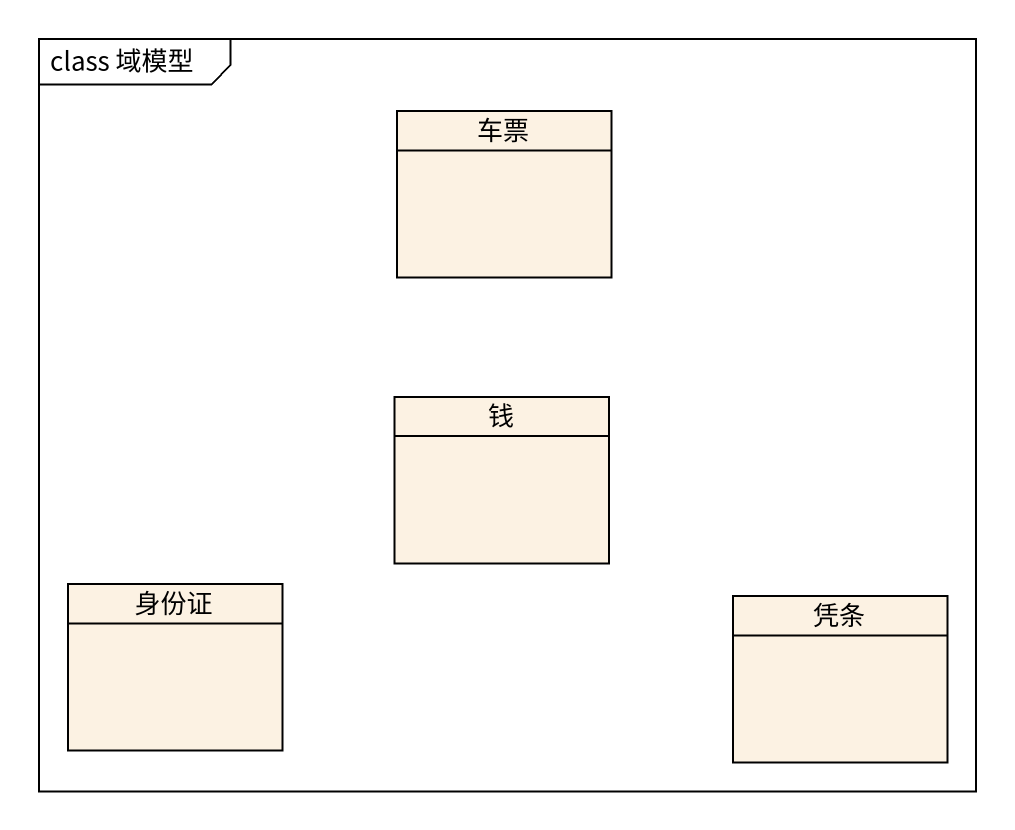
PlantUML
@startuml
mainframe class 域模型
hide circle
hide empty members
class 车票
class 钱
class 身份证
class 凭条
@enduml
